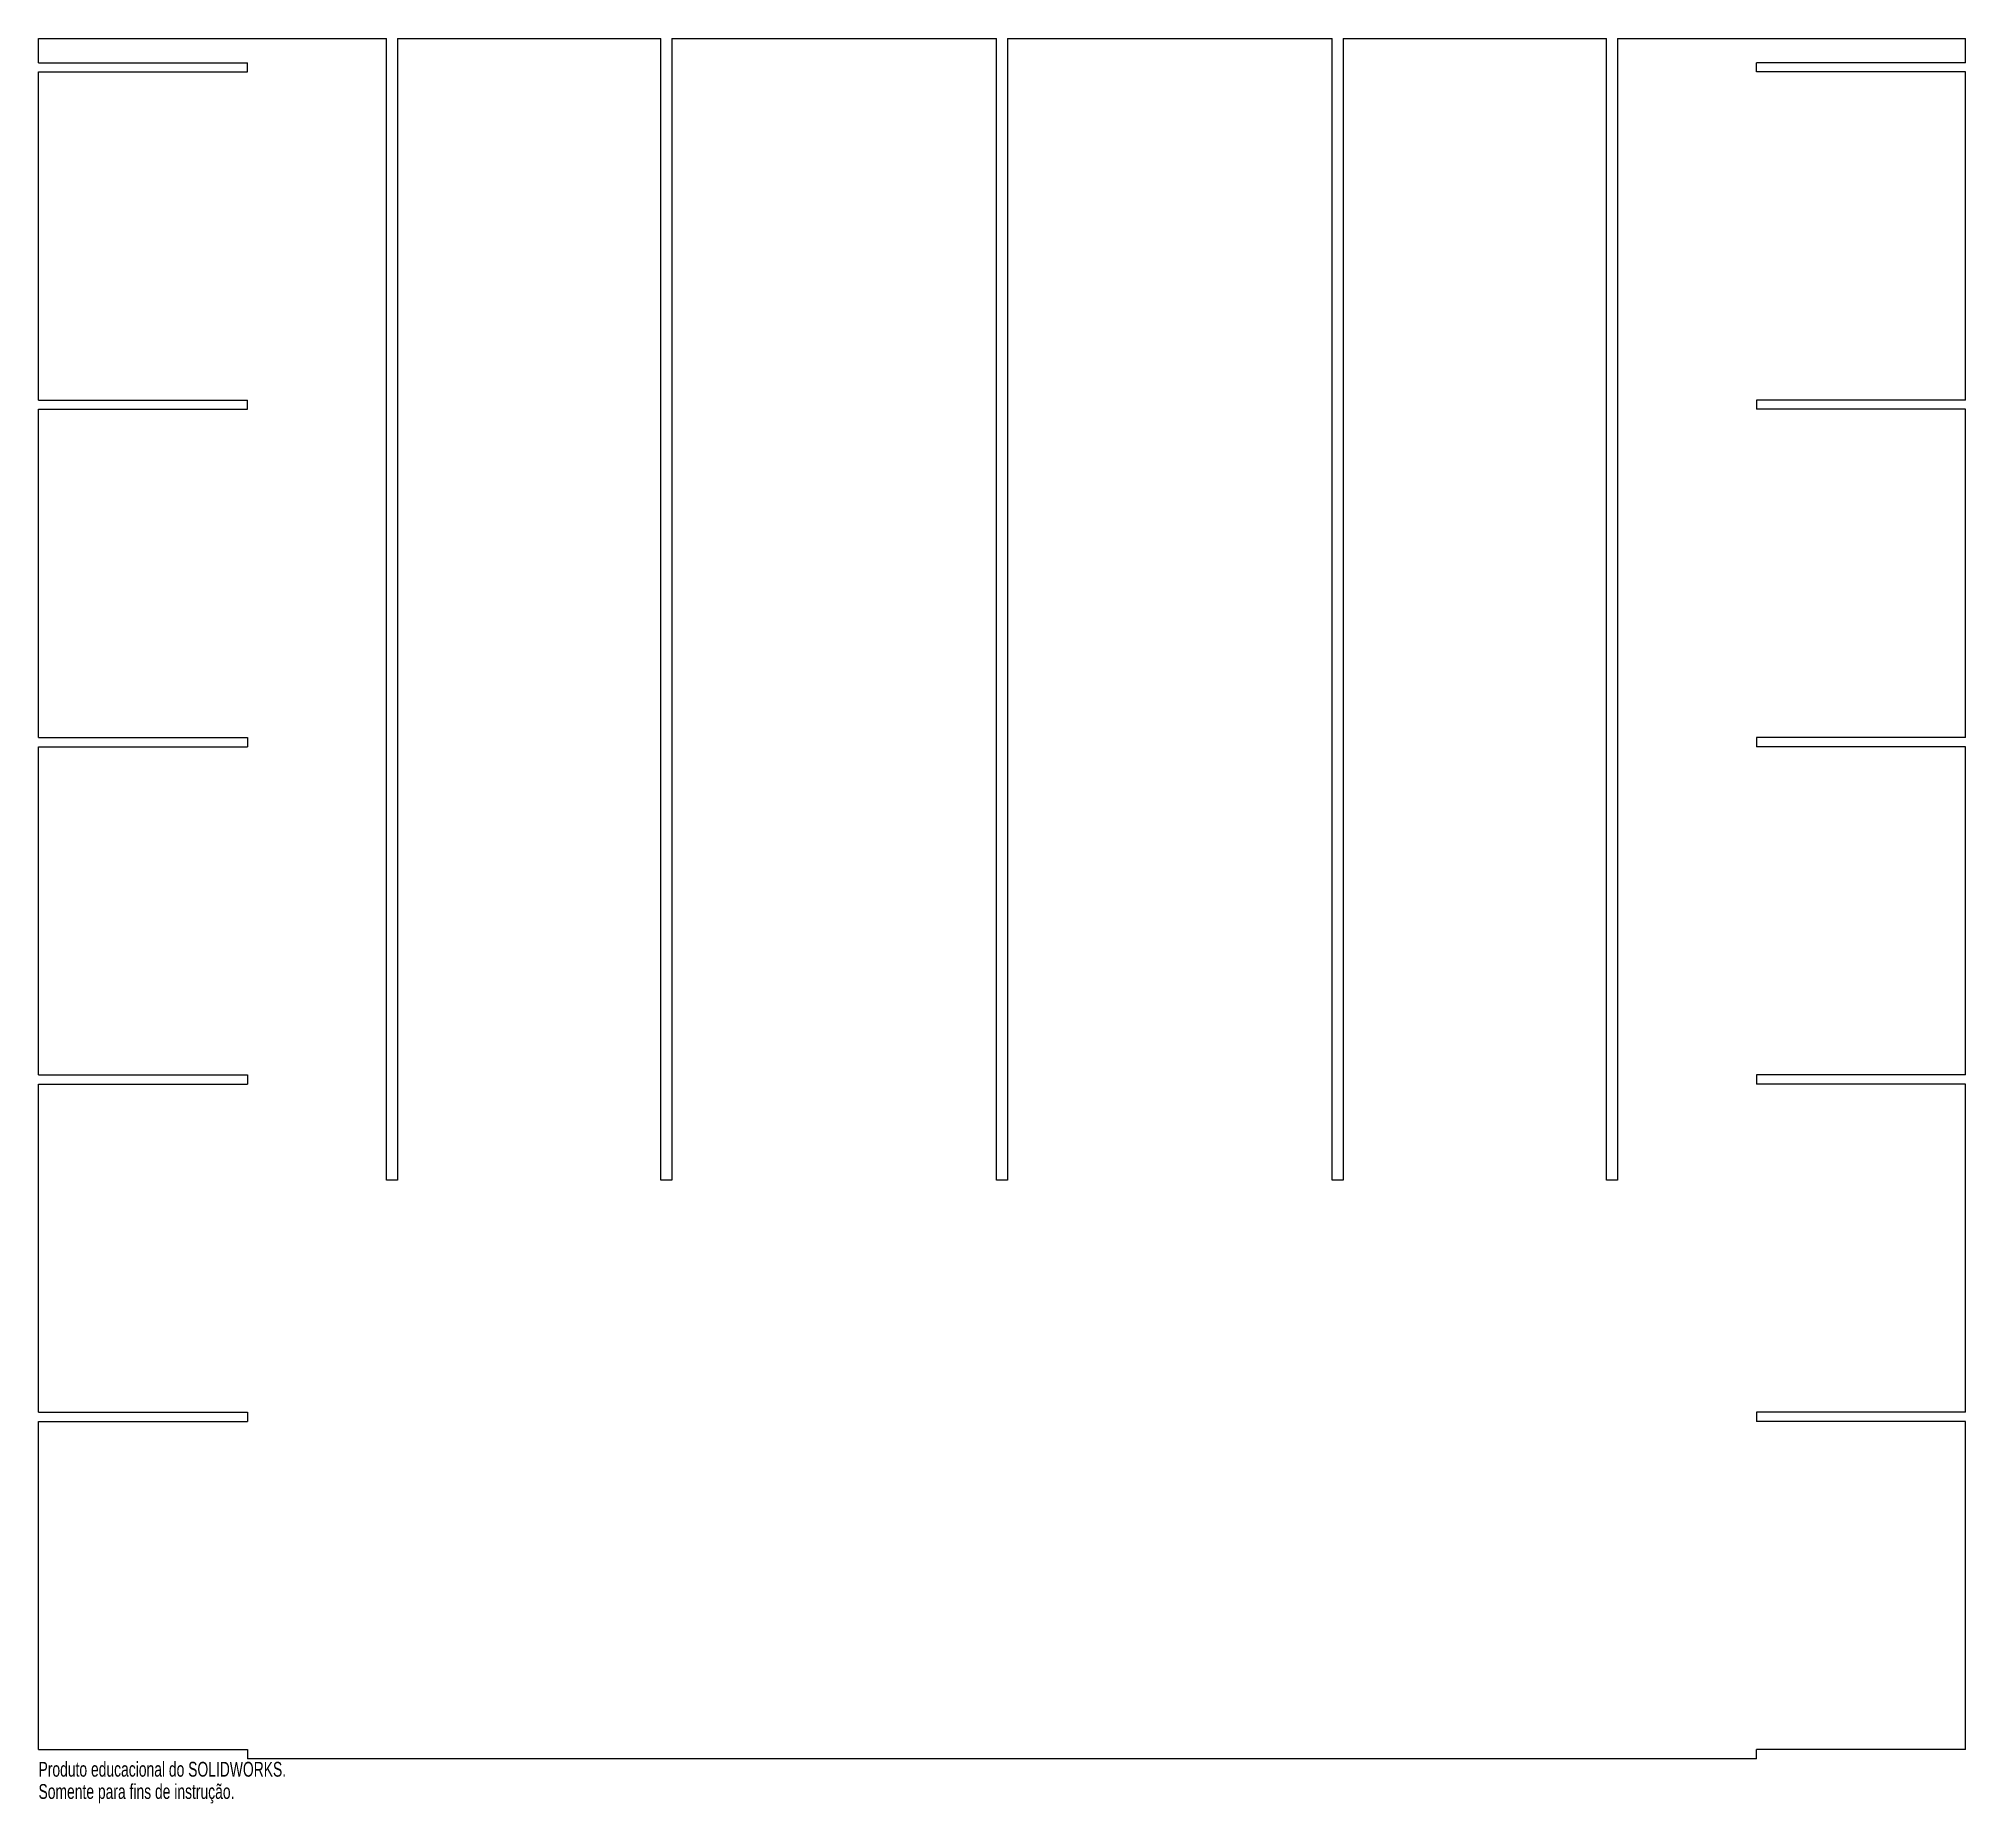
# Model space of a CAD drawing. Header units: millimetres. Extents: x -314 to 314, y -15 to 561.
import ezdxf

# ---------------------------------------------------------------- set-up
doc = ezdxf.new("R2010")
doc.units = ezdxf.units.MM
doc.styles.add('SLDTEXTSTYLE0', font='TXT', dxfattribs={"width": 0.7})

msp = doc.modelspace()

# ---------------------------------------------------------------- linework, layer by layer
at = {"color": 7, "linetype": 'Continuous', "lineweight": 25}
for p, q in [((-314.17, 560.9), (-200.72, 560.9)), ((-314.17, 553), (-314.17, 560.9)), ((-200.72, 188.61), (-200.72, 560.9)), ((-197.12, 560.9), (-111.3, 560.9)), ((-197.12, 560.9), (-197.12, 188.61)), ((-111.3, 188.61), (-111.3, 560.9)), ((-107.7, 560.9), (-1.8, 560.9)), ((-107.7, 560.9), (-107.7, 188.61)), ((-1.8, 188.61), (-1.8, 560.9)), ((1.8, 560.9), (107.7, 560.9)), ((1.8, 560.9), (1.8, 188.61)), ((107.7, 188.61), (107.7, 560.9)), ((111.3, 560.9), (197.12, 560.9)), ((111.3, 560.9), (111.3, 188.61)), ((197.12, 188.61), (197.12, 560.9)), ((200.72, 560.9), (314.17, 560.9)), ((200.72, 560.9), (200.72, 188.61)), ((314.17, 553), (314.17, 560.9)), ((-314.17, 553), (-245.98, 553)), ((-245.98, 550), (-245.98, 553)), ((245.98, 550), (245.98, 553)), ((314.17, 553), (245.98, 553)), ((-314.17, 550), (-245.98, 550)), ((-314.17, 443), (-314.17, 550)), ((314.17, 550), (245.98, 550)), ((314.17, 443), (314.17, 550)), ((-314.17, 443), (-245.98, 443)), ((-314.17, 440), (-245.98, 440)), ((-314.17, 333), (-314.17, 440)), ((-245.98, 440), (-245.98, 443)), ((245.98, 443), (245.98, 440)), ((314.17, 443), (245.98, 443)), ((314.17, 440), (245.98, 440)), ((314.17, 333), (314.17, 440)), ((-314.17, 333), (-245.98, 333)), ((-314.17, 330), (-245.98, 330)), ((-314.17, 223), (-314.17, 330)), ((-245.98, 333), (-245.98, 330)), ((245.98, 333), (245.98, 330)), ((314.17, 333), (245.98, 333)), ((314.17, 330), (245.98, 330)), ((314.17, 223), (314.17, 330)), ((-314.17, 223), (-245.98, 223)), ((-314.17, 220), (-245.98, 220)), ((-314.17, 113), (-314.17, 220)), ((-245.98, 223), (-245.98, 220)), ((245.98, 223), (245.98, 220)), ((314.17, 223), (245.98, 223)), ((314.17, 220), (245.98, 220)), ((314.17, 113), (314.17, 220)), ((-197.12, 188.61), (-200.72, 188.61)), ((-107.7, 188.61), (-111.3, 188.61)), ((1.8, 188.61), (-1.8, 188.61)), ((111.3, 188.61), (107.7, 188.61)), ((200.72, 188.61), (197.12, 188.61)), ((-314.17, 113), (-245.98, 113)), ((-314.17, 110), (-245.98, 110)), ((-314.17, 3), (-314.17, 110)), ((-245.98, 113), (-245.98, 110)), ((245.98, 113), (245.98, 110)), ((314.17, 113), (245.98, 113)), ((314.17, 110), (245.98, 110)), ((314.17, 3), (314.17, 110)), ((-314.17, 3), (-245.98, 3)), ((-245.98, 3), (-245.98, 0)), ((245.98, 0), (-245.98, 0)), ((245.98, 0), (245.98, 3)), ((314.17, 3), (245.98, 3))]:
    msp.add_line(p, q, dxfattribs=at)

# ---------------------------------------------------------------- texts
at = {"color": 7, "linetype": 'Continuous', "char_height": 4.8336, "attachment_point": 1, "style": 'SLDTEXTSTYLE0'}
for s, insert in [('Produto educacional do SOLIDWORKS.', (-314.17, -1.02)), ('Somente para fins de instrução.', (-314.17, -8.27))]:
    msp.add_mtext(s, dxfattribs=dict(at, insert=insert))

doc.saveas('drawing.dxf')
